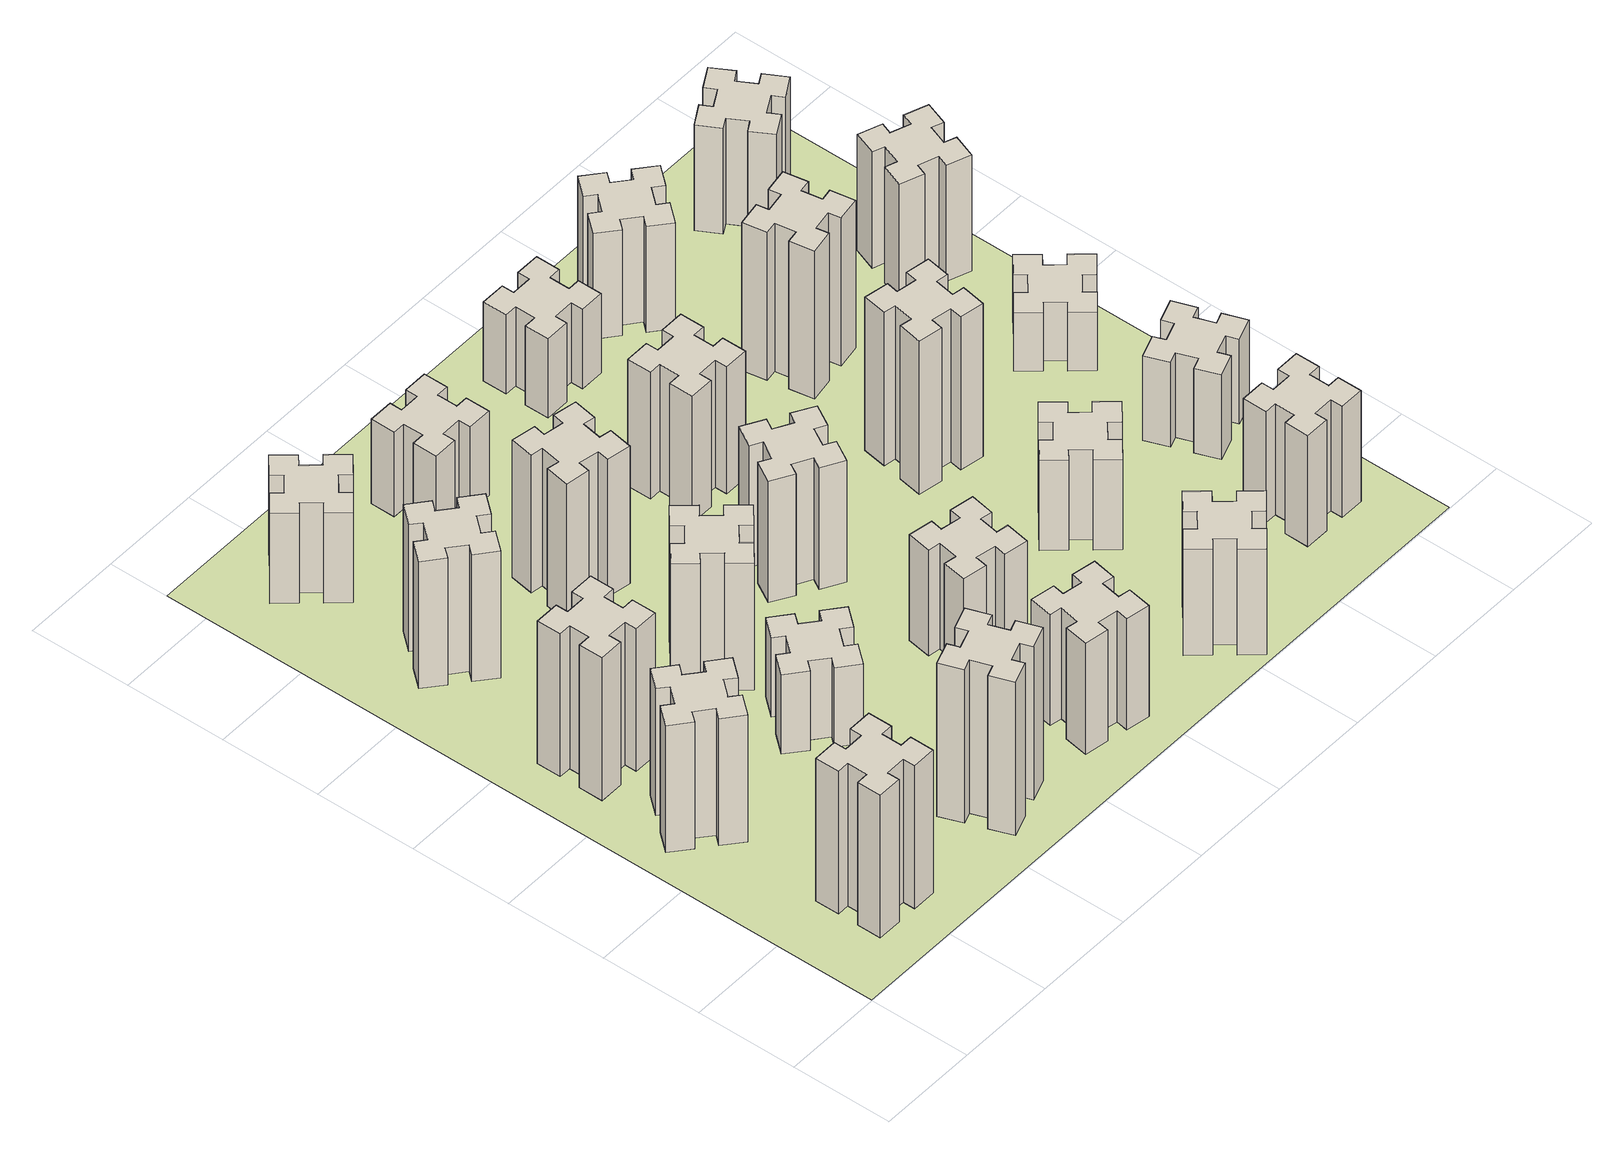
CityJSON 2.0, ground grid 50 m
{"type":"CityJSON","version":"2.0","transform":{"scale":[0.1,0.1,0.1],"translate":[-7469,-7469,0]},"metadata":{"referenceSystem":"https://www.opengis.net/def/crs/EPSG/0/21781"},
"CityObjects":{
"building1":{"type":"Building","attributes":{"class":"1000","function":"1000","usage":"1000","yearOfConstruction":2016,"roofType":"1000","measuredHeight":81,"storeysAboveGround":30,"storeysBelowGround":0},"geometry":[{"type":"Solid","lod":"1","boundaries":[[[[0,1,2,3,4,5,6,7,8,9,10,11,12,13,14,15,16,17,18,19]],[[17,16,20,21]],[[16,15,22,20]],[[15,14,23,22]],[[14,13,24,23]],[[13,12,25,24]],[[12,11,26,25]],[[11,10,27,26]],[[10,9,28,27]],[[9,8,29,28]],[[8,7,30,29]],[[7,6,31,30]],[[6,5,32,31]],[[5,4,33,32]],[[4,3,34,33]],[[3,2,35,34]],[[2,1,36,35]],[[1,0,37,36]],[[0,19,38,37]],[[19,18,39,38]],[[18,17,21,39]],[[24,25,26,27,28,29,30,31,32,33,34,35,36,37,38,39,21,20,22,23]]]]}]},
"building2":{"type":"Building","attributes":{"class":"1000","function":"1000","usage":"1000","yearOfConstruction":2016,"roofType":"1000","measuredHeight":72,"storeysAboveGround":30,"storeysBelowGround":0},"geometry":[{"type":"Solid","lod":"1","boundaries":[[[[40,41,42,43,44,45,46,47,48,49,50,51,52,53,54,55,56,57,58,59]],[[57,56,60,61]],[[56,55,62,60]],[[55,54,63,62]],[[54,53,64,63]],[[53,52,65,64]],[[52,51,66,65]],[[51,50,67,66]],[[50,49,68,67]],[[49,48,69,68]],[[48,47,70,69]],[[47,46,71,70]],[[46,45,72,71]],[[45,44,73,72]],[[44,43,74,73]],[[43,42,75,74]],[[42,41,76,75]],[[41,40,77,76]],[[40,59,78,77]],[[59,58,79,78]],[[58,57,61,79]],[[64,65,66,67,68,69,70,71,72,73,74,75,76,77,78,79,61,60,62,63]]]]}]},
"building3":{"type":"Building","attributes":{"class":"1000","function":"1000","usage":"1000","yearOfConstruction":2016,"roofType":"1000","measuredHeight":81,"storeysAboveGround":30,"storeysBelowGround":0},"geometry":[{"type":"Solid","lod":"1","boundaries":[[[[80,81,82,83,84,85,86,87,88,89,90,91,92,93,94,95,96,97,98,99]],[[97,96,100,101]],[[96,95,102,100]],[[95,94,103,102]],[[94,93,104,103]],[[93,92,105,104]],[[92,91,106,105]],[[91,90,107,106]],[[90,89,108,107]],[[89,88,109,108]],[[88,87,110,109]],[[87,86,111,110]],[[86,85,112,111]],[[85,84,113,112]],[[84,83,114,113]],[[83,82,115,114]],[[82,81,116,115]],[[81,80,117,116]],[[80,99,118,117]],[[99,98,119,118]],[[98,97,101,119]],[[104,105,106,107,108,109,110,111,112,113,114,115,116,117,118,119,101,100,102,103]]]]}]},
"building4":{"type":"Building","attributes":{"class":"1000","function":"1000","usage":"1000","yearOfConstruction":2016,"roofType":"1000","measuredHeight":72,"storeysAboveGround":30,"storeysBelowGround":0},"geometry":[{"type":"Solid","lod":"1","boundaries":[[[[120,121,122,123,124,125,126,127,128,129,130,131,132,133,134,135,136,137,138,139]],[[137,136,140,141]],[[136,135,142,140]],[[135,134,143,142]],[[134,133,144,143]],[[133,132,145,144]],[[132,131,146,145]],[[131,130,147,146]],[[130,129,148,147]],[[129,128,149,148]],[[128,127,150,149]],[[127,126,151,150]],[[126,125,152,151]],[[125,124,153,152]],[[124,123,154,153]],[[123,122,155,154]],[[122,121,156,155]],[[121,120,157,156]],[[120,139,158,157]],[[139,138,159,158]],[[138,137,141,159]],[[144,145,146,147,148,149,150,151,152,153,154,155,156,157,158,159,141,140,142,143]]]]}]},
"building5":{"type":"Building","attributes":{"class":"1000","function":"1000","usage":"1000","yearOfConstruction":2016,"roofType":"1000","measuredHeight":87,"storeysAboveGround":30,"storeysBelowGround":0},"geometry":[{"type":"Solid","lod":"1","boundaries":[[[[160,161,162,163,164,165,166,167,168,169,170,171,172,173,174,175,176,177,178,179]],[[177,176,180,181]],[[176,175,182,180]],[[175,174,183,182]],[[174,173,184,183]],[[173,172,185,184]],[[172,171,186,185]],[[171,170,187,186]],[[170,169,188,187]],[[169,168,189,188]],[[168,167,190,189]],[[167,166,191,190]],[[166,165,192,191]],[[165,164,193,192]],[[164,163,194,193]],[[163,162,195,194]],[[162,161,196,195]],[[161,160,197,196]],[[160,179,198,197]],[[179,178,199,198]],[[178,177,181,199]],[[184,185,186,187,188,189,190,191,192,193,194,195,196,197,198,199,181,180,182,183]]]]}]},
"building6":{"type":"Building","attributes":{"class":"1000","function":"1000","usage":"1000","yearOfConstruction":2016,"roofType":"1000","measuredHeight":51,"storeysAboveGround":30,"storeysBelowGround":0},"geometry":[{"type":"Solid","lod":"1","boundaries":[[[[200,201,202,203,204,205,206,207,208,209,210,211,212,213,214,215,216,217,218,219]],[[217,216,220,221]],[[216,215,222,220]],[[215,214,223,222]],[[214,213,224,223]],[[213,212,225,224]],[[212,211,226,225]],[[211,210,227,226]],[[210,209,228,227]],[[209,208,229,228]],[[208,207,230,229]],[[207,206,231,230]],[[206,205,232,231]],[[205,204,233,232]],[[204,203,234,233]],[[203,202,235,234]],[[202,201,236,235]],[[201,200,237,236]],[[200,219,238,237]],[[219,218,239,238]],[[218,217,221,239]],[[224,225,226,227,228,229,230,231,232,233,234,235,236,237,238,239,221,220,222,223]]]]}]},
"building7":{"type":"Building","attributes":{"class":"1000","function":"1000","usage":"1000","yearOfConstruction":2016,"roofType":"1000","measuredHeight":45,"storeysAboveGround":30,"storeysBelowGround":0},"geometry":[{"type":"Solid","lod":"1","boundaries":[[[[240,241,242,243,244,245,246,247,248,249,250,251,252,253,254,255,256,257,258,259]],[[257,256,260,261]],[[256,255,262,260]],[[255,254,263,262]],[[254,253,264,263]],[[253,252,265,264]],[[252,251,266,265]],[[251,250,267,266]],[[250,249,268,267]],[[249,248,269,268]],[[248,247,270,269]],[[247,246,271,270]],[[246,245,272,271]],[[245,244,273,272]],[[244,243,274,273]],[[243,242,275,274]],[[242,241,276,275]],[[241,240,277,276]],[[240,259,278,277]],[[259,258,279,278]],[[258,257,261,279]],[[264,265,266,267,268,269,270,271,272,273,274,275,276,277,278,279,261,260,262,263]]]]}]},
"building8":{"type":"Building","attributes":{"class":"1000","function":"1000","usage":"1000","yearOfConstruction":2016,"roofType":"1000","measuredHeight":72,"storeysAboveGround":30,"storeysBelowGround":0},"geometry":[{"type":"Solid","lod":"1","boundaries":[[[[280,281,282,283,284,285,286,287,288,289,290,291,292,293,294,295,296,297,298,299]],[[297,296,300,301]],[[296,295,302,300]],[[295,294,303,302]],[[294,293,304,303]],[[293,292,305,304]],[[292,291,306,305]],[[291,290,307,306]],[[290,289,308,307]],[[289,288,309,308]],[[288,287,310,309]],[[287,286,311,310]],[[286,285,312,311]],[[285,284,313,312]],[[284,283,314,313]],[[283,282,315,314]],[[282,281,316,315]],[[281,280,317,316]],[[280,299,318,317]],[[299,298,319,318]],[[298,297,301,319]],[[304,305,306,307,308,309,310,311,312,313,314,315,316,317,318,319,301,300,302,303]]]]}]},
"building9":{"type":"Building","attributes":{"class":"1000","function":"1000","usage":"1000","yearOfConstruction":2016,"roofType":"1000","measuredHeight":78,"storeysAboveGround":30,"storeysBelowGround":0},"geometry":[{"type":"Solid","lod":"1","boundaries":[[[[320,321,322,323,324,325,326,327,328,329,330,331,332,333,334,335,336,337,338,339]],[[337,336,340,341]],[[336,335,342,340]],[[335,334,343,342]],[[334,333,344,343]],[[333,332,345,344]],[[332,331,346,345]],[[331,330,347,346]],[[330,329,348,347]],[[329,328,349,348]],[[328,327,350,349]],[[327,326,351,350]],[[326,325,352,351]],[[325,324,353,352]],[[324,323,354,353]],[[323,322,355,354]],[[322,321,356,355]],[[321,320,357,356]],[[320,339,358,357]],[[339,338,359,358]],[[338,337,341,359]],[[344,345,346,347,348,349,350,351,352,353,354,355,356,357,358,359,341,340,342,343]]]]}]},
"building10":{"type":"Building","attributes":{"class":"1000","function":"1000","usage":"1000","yearOfConstruction":2016,"roofType":"1000","measuredHeight":63,"storeysAboveGround":30,"storeysBelowGround":0},"geometry":[{"type":"Solid","lod":"1","boundaries":[[[[360,361,362,363,364,365,366,367,368,369,370,371,372,373,374,375,376,377,378,379]],[[377,376,380,381]],[[376,375,382,380]],[[375,374,383,382]],[[374,373,384,383]],[[373,372,385,384]],[[372,371,386,385]],[[371,370,387,386]],[[370,369,388,387]],[[369,368,389,388]],[[368,367,390,389]],[[367,366,391,390]],[[366,365,392,391]],[[365,364,393,392]],[[364,363,394,393]],[[363,362,395,394]],[[362,361,396,395]],[[361,360,397,396]],[[360,379,398,397]],[[379,378,399,398]],[[378,377,381,399]],[[384,385,386,387,388,389,390,391,392,393,394,395,396,397,398,399,381,380,382,383]]]]}]},
"building11":{"type":"Building","attributes":{"class":"1000","function":"1000","usage":"1000","yearOfConstruction":2016,"roofType":"1000","measuredHeight":48,"storeysAboveGround":30,"storeysBelowGround":0},"geometry":[{"type":"Solid","lod":"1","boundaries":[[[[400,401,402,403,404,405,406,407,408,409,410,411,412,413,414,415,416,417,418,419]],[[417,416,420,421]],[[416,415,422,420]],[[415,414,423,422]],[[414,413,424,423]],[[413,412,425,424]],[[412,411,426,425]],[[411,410,427,426]],[[410,409,428,427]],[[409,408,429,428]],[[408,407,430,429]],[[407,406,431,430]],[[406,405,432,431]],[[405,404,433,432]],[[404,403,434,433]],[[403,402,435,434]],[[402,401,436,435]],[[401,400,437,436]],[[400,419,438,437]],[[419,418,439,438]],[[418,417,421,439]],[[424,425,426,427,428,429,430,431,432,433,434,435,436,437,438,439,421,420,422,423]]]]}]},
"building12":{"type":"Building","attributes":{"class":"1000","function":"1000","usage":"1000","yearOfConstruction":2016,"roofType":"1000","measuredHeight":60,"storeysAboveGround":30,"storeysBelowGround":0},"geometry":[{"type":"Solid","lod":"1","boundaries":[[[[440,441,442,443,444,445,446,447,448,449,450,451,452,453,454,455,456,457,458,459]],[[457,456,460,461]],[[456,455,462,460]],[[455,454,463,462]],[[454,453,464,463]],[[453,452,465,464]],[[452,451,466,465]],[[451,450,467,466]],[[450,449,468,467]],[[449,448,469,468]],[[448,447,470,469]],[[447,446,471,470]],[[446,445,472,471]],[[445,444,473,472]],[[444,443,474,473]],[[443,442,475,474]],[[442,441,476,475]],[[441,440,477,476]],[[440,459,478,477]],[[459,458,479,478]],[[458,457,461,479]],[[464,465,466,467,468,469,470,471,472,473,474,475,476,477,478,479,461,460,462,463]]]]}]},
"building13":{"type":"Building","attributes":{"class":"1000","function":"1000","usage":"1000","yearOfConstruction":2016,"roofType":"1000","measuredHeight":69,"storeysAboveGround":30,"storeysBelowGround":0},"geometry":[{"type":"Solid","lod":"1","boundaries":[[[[480,481,482,483,484,485,486,487,488,489,490,491,492,493,494,495,496,497,498,499]],[[497,496,500,501]],[[496,495,502,500]],[[495,494,503,502]],[[494,493,504,503]],[[493,492,505,504]],[[492,491,506,505]],[[491,490,507,506]],[[490,489,508,507]],[[489,488,509,508]],[[488,487,510,509]],[[487,486,511,510]],[[486,485,512,511]],[[485,484,513,512]],[[484,483,514,513]],[[483,482,515,514]],[[482,481,516,515]],[[481,480,517,516]],[[480,499,518,517]],[[499,498,519,518]],[[498,497,501,519]],[[504,505,506,507,508,509,510,511,512,513,514,515,516,517,518,519,501,500,502,503]]]]}]},
"building14":{"type":"Building","attributes":{"class":"1000","function":"1000","usage":"1000","yearOfConstruction":2016,"roofType":"1000","measuredHeight":72,"storeysAboveGround":30,"storeysBelowGround":0},"geometry":[{"type":"Solid","lod":"1","boundaries":[[[[520,521,522,523,524,525,526,527,528,529,530,531,532,533,534,535,536,537,538,539]],[[537,536,540,541]],[[536,535,542,540]],[[535,534,543,542]],[[534,533,544,543]],[[533,532,545,544]],[[532,531,546,545]],[[531,530,547,546]],[[530,529,548,547]],[[529,528,549,548]],[[528,527,550,549]],[[527,526,551,550]],[[526,525,552,551]],[[525,524,553,552]],[[524,523,554,553]],[[523,522,555,554]],[[522,521,556,555]],[[521,520,557,556]],[[520,539,558,557]],[[539,538,559,558]],[[538,537,541,559]],[[544,545,546,547,548,549,550,551,552,553,554,555,556,557,558,559,541,540,542,543]]]]}]},
"building15":{"type":"Building","attributes":{"class":"1000","function":"1000","usage":"1000","yearOfConstruction":2016,"roofType":"1000","measuredHeight":60,"storeysAboveGround":30,"storeysBelowGround":0},"geometry":[{"type":"Solid","lod":"1","boundaries":[[[[560,561,562,563,564,565,566,567,568,569,570,571,572,573,574,575,576,577,578,579]],[[577,576,580,581]],[[576,575,582,580]],[[575,574,583,582]],[[574,573,584,583]],[[573,572,585,584]],[[572,571,586,585]],[[571,570,587,586]],[[570,569,588,587]],[[569,568,589,588]],[[568,567,590,589]],[[567,566,591,590]],[[566,565,592,591]],[[565,564,593,592]],[[564,563,594,593]],[[563,562,595,594]],[[562,561,596,595]],[[561,560,597,596]],[[560,579,598,597]],[[579,578,599,598]],[[578,577,581,599]],[[584,585,586,587,588,589,590,591,592,593,594,595,596,597,598,599,581,580,582,583]]]]}]},
"building16":{"type":"Building","attributes":{"class":"1000","function":"1000","usage":"1000","yearOfConstruction":2016,"roofType":"1000","measuredHeight":45,"storeysAboveGround":30,"storeysBelowGround":0},"geometry":[{"type":"Solid","lod":"1","boundaries":[[[[600,601,602,603,604,605,606,607,608,609,610,611,612,613,614,615,616,617,618,619]],[[617,616,620,621]],[[616,615,622,620]],[[615,614,623,622]],[[614,613,624,623]],[[613,612,625,624]],[[612,611,626,625]],[[611,610,627,626]],[[610,609,628,627]],[[609,608,629,628]],[[608,607,630,629]],[[607,606,631,630]],[[606,605,632,631]],[[605,604,633,632]],[[604,603,634,633]],[[603,602,635,634]],[[602,601,636,635]],[[601,600,637,636]],[[600,619,638,637]],[[619,618,639,638]],[[618,617,621,639]],[[624,625,626,627,628,629,630,631,632,633,634,635,636,637,638,639,621,620,622,623]]]]}]},
"building17":{"type":"Building","attributes":{"class":"1000","function":"1000","usage":"1000","yearOfConstruction":2016,"roofType":"1000","measuredHeight":51,"storeysAboveGround":30,"storeysBelowGround":0},"geometry":[{"type":"Solid","lod":"1","boundaries":[[[[640,641,642,643,644,645,646,647,648,649,650,651,652,653,654,655,656,657,658,659]],[[657,656,660,661]],[[656,655,662,660]],[[655,654,663,662]],[[654,653,664,663]],[[653,652,665,664]],[[652,651,666,665]],[[651,650,667,666]],[[650,649,668,667]],[[649,648,669,668]],[[648,647,670,669]],[[647,646,671,670]],[[646,645,672,671]],[[645,644,673,672]],[[644,643,674,673]],[[643,642,675,674]],[[642,641,676,675]],[[641,640,677,676]],[[640,659,678,677]],[[659,658,679,678]],[[658,657,661,679]],[[664,665,666,667,668,669,670,671,672,673,674,675,676,677,678,679,661,660,662,663]]]]}]},
"building18":{"type":"Building","attributes":{"class":"1000","function":"1000","usage":"1000","yearOfConstruction":2016,"roofType":"1000","measuredHeight":87,"storeysAboveGround":30,"storeysBelowGround":0},"geometry":[{"type":"Solid","lod":"1","boundaries":[[[[680,681,682,683,684,685,686,687,688,689,690,691,692,693,694,695,696,697,698,699]],[[697,696,700,701]],[[696,695,702,700]],[[695,694,703,702]],[[694,693,704,703]],[[693,692,705,704]],[[692,691,706,705]],[[691,690,707,706]],[[690,689,708,707]],[[689,688,709,708]],[[688,687,710,709]],[[687,686,711,710]],[[686,685,712,711]],[[685,684,713,712]],[[684,683,714,713]],[[683,682,715,714]],[[682,681,716,715]],[[681,680,717,716]],[[680,699,718,717]],[[699,698,719,718]],[[698,697,701,719]],[[704,705,706,707,708,709,710,711,712,713,714,715,716,717,718,719,701,700,702,703]]]]}]},
"building19":{"type":"Building","attributes":{"class":"1000","function":"1000","usage":"1000","yearOfConstruction":2016,"roofType":"1000","measuredHeight":84,"storeysAboveGround":30,"storeysBelowGround":0},"geometry":[{"type":"Solid","lod":"1","boundaries":[[[[720,721,722,723,724,725,726,727,728,729,730,731,732,733,734,735,736,737,738,739]],[[737,736,740,741]],[[736,735,742,740]],[[735,734,743,742]],[[734,733,744,743]],[[733,732,745,744]],[[732,731,746,745]],[[731,730,747,746]],[[730,729,748,747]],[[729,728,749,748]],[[728,727,750,749]],[[727,726,751,750]],[[726,725,752,751]],[[725,724,753,752]],[[724,723,754,753]],[[723,722,755,754]],[[722,721,756,755]],[[721,720,757,756]],[[720,739,758,757]],[[739,738,759,758]],[[738,737,741,759]],[[744,745,746,747,748,749,750,751,752,753,754,755,756,757,758,759,741,740,742,743]]]]}]},
"building20":{"type":"Building","attributes":{"class":"1000","function":"1000","usage":"1000","yearOfConstruction":2016,"roofType":"1000","measuredHeight":63,"storeysAboveGround":30,"storeysBelowGround":0},"geometry":[{"type":"Solid","lod":"1","boundaries":[[[[760,761,762,763,764,765,766,767,768,769,770,771,772,773,774,775,776,777,778,779]],[[777,776,780,781]],[[776,775,782,780]],[[775,774,783,782]],[[774,773,784,783]],[[773,772,785,784]],[[772,771,786,785]],[[771,770,787,786]],[[770,769,788,787]],[[769,768,789,788]],[[768,767,790,789]],[[767,766,791,790]],[[766,765,792,791]],[[765,764,793,792]],[[764,763,794,793]],[[763,762,795,794]],[[762,761,796,795]],[[761,760,797,796]],[[760,779,798,797]],[[779,778,799,798]],[[778,777,781,799]],[[784,785,786,787,788,789,790,791,792,793,794,795,796,797,798,799,781,780,782,783]]]]}]},
"building21":{"type":"Building","attributes":{"class":"1000","function":"1000","usage":"1000","yearOfConstruction":2016,"roofType":"1000","measuredHeight":60,"storeysAboveGround":30,"storeysBelowGround":0},"geometry":[{"type":"Solid","lod":"1","boundaries":[[[[800,801,802,803,804,805,806,807,808,809,810,811,812,813,814,815,816,817,818,819]],[[817,816,820,821]],[[816,815,822,820]],[[815,814,823,822]],[[814,813,824,823]],[[813,812,825,824]],[[812,811,826,825]],[[811,810,827,826]],[[810,809,828,827]],[[809,808,829,828]],[[808,807,830,829]],[[807,806,831,830]],[[806,805,832,831]],[[805,804,833,832]],[[804,803,834,833]],[[803,802,835,834]],[[802,801,836,835]],[[801,800,837,836]],[[800,819,838,837]],[[819,818,839,838]],[[818,817,821,839]],[[824,825,826,827,828,829,830,831,832,833,834,835,836,837,838,839,821,820,822,823]]]]}]},
"building22":{"type":"Building","attributes":{"class":"1000","function":"1000","usage":"1000","yearOfConstruction":2016,"roofType":"1000","measuredHeight":48,"storeysAboveGround":30,"storeysBelowGround":0},"geometry":[{"type":"Solid","lod":"1","boundaries":[[[[840,841,842,843,844,845,846,847,848,849,850,851,852,853,854,855,856,857,858,859]],[[857,856,860,861]],[[856,855,862,860]],[[855,854,863,862]],[[854,853,864,863]],[[853,852,865,864]],[[852,851,866,865]],[[851,850,867,866]],[[850,849,868,867]],[[849,848,869,868]],[[848,847,870,869]],[[847,846,871,870]],[[846,845,872,871]],[[845,844,873,872]],[[844,843,874,873]],[[843,842,875,874]],[[842,841,876,875]],[[841,840,877,876]],[[840,859,878,877]],[[859,858,879,878]],[[858,857,861,879]],[[864,865,866,867,868,869,870,871,872,873,874,875,876,877,878,879,861,860,862,863]]]]}]},
"building23":{"type":"Building","attributes":{"class":"1000","function":"1000","usage":"1000","yearOfConstruction":2016,"roofType":"1000","measuredHeight":33,"storeysAboveGround":30,"storeysBelowGround":0},"geometry":[{"type":"Solid","lod":"1","boundaries":[[[[880,881,882,883,884,885,886,887,888,889,890,891,892,893,894,895,896,897,898,899]],[[897,896,900,901]],[[896,895,902,900]],[[895,894,903,902]],[[894,893,904,903]],[[893,892,905,904]],[[892,891,906,905]],[[891,890,907,906]],[[890,889,908,907]],[[889,888,909,908]],[[888,887,910,909]],[[887,886,911,910]],[[886,885,912,911]],[[885,884,913,912]],[[884,883,914,913]],[[883,882,915,914]],[[882,881,916,915]],[[881,880,917,916]],[[880,899,918,917]],[[899,898,919,918]],[[898,897,901,919]],[[904,905,906,907,908,909,910,911,912,913,914,915,916,917,918,919,901,900,902,903]]]]}]},
"building24":{"type":"Building","attributes":{"class":"1000","function":"1000","usage":"1000","yearOfConstruction":2016,"roofType":"1000","measuredHeight":66,"storeysAboveGround":30,"storeysBelowGround":0},"geometry":[{"type":"Solid","lod":"1","boundaries":[[[[920,921,922,923,924,925,926,927,928,929,930,931,932,933,934,935,936,937,938,939]],[[937,936,940,941]],[[936,935,942,940]],[[935,934,943,942]],[[934,933,944,943]],[[933,932,945,944]],[[932,931,946,945]],[[931,930,947,946]],[[930,929,948,947]],[[929,928,949,948]],[[928,927,950,949]],[[927,926,951,950]],[[926,925,952,951]],[[925,924,953,952]],[[924,923,954,953]],[[923,922,955,954]],[[922,921,956,955]],[[921,920,957,956]],[[920,939,958,957]],[[939,938,959,958]],[[938,937,941,959]],[[944,945,946,947,948,949,950,951,952,953,954,955,956,957,958,959,941,940,942,943]]]]}]},
"building25":{"type":"Building","attributes":{"class":"1000","function":"1000","usage":"1000","yearOfConstruction":2016,"roofType":"1000","measuredHeight":60,"storeysAboveGround":30,"storeysBelowGround":0},"geometry":[{"type":"Solid","lod":"1","boundaries":[[[[960,961,962,963,964,965,966,967,968,969,970,971,972,973,974,975,976,977,978,979]],[[977,976,980,981]],[[976,975,982,980]],[[975,974,983,982]],[[974,973,984,983]],[[973,972,985,984]],[[972,971,986,985]],[[971,970,987,986]],[[970,969,988,987]],[[969,968,989,988]],[[968,967,990,989]],[[967,966,991,990]],[[966,965,992,991]],[[965,964,993,992]],[[964,963,994,993]],[[963,962,995,994]],[[962,961,996,995]],[[961,960,997,996]],[[960,979,998,997]],[[979,978,999,998]],[[978,977,981,999]],[[984,985,986,987,988,989,990,991,992,993,994,995,996,997,998,999,981,980,982,983]]]]}]},
"landuse1":{"type":"LandUse","attributes":{"name":"plot1","function":"1010"},"geometry":[{"type":"MultiSurface","lod":"1","boundaries":[[[1000,1001,1002,1003]]]}]}
},
"vertices":[
[425,265,0],[525,265,0],[525,205,0],[645,205,0],[645,325,0],[585,325,0],[585,425,0],[645,425,0],[645,545,0],[525,545,0],[525,485,0],[425,485,0],[425,545,0],[305,545,0],[305,425,0],[365,425,0],[365,325,0],[305,325,0],[305,205,0],[425,205,0],[365,325,810],[305,325,810],[365,425,810],[305,425,810],[305,545,810],[425,545,810],[425,485,810],[525,485,810],[525,545,810],[645,545,810],[645,425,810],[585,425,810],[585,325,810],[645,325,810],[645,205,810],[525,205,810],[525,265,810],[425,265,810],[425,205,810],[305,205,810],
[427,1106,0],[492,1183,0],[538,1144,0],[615,1236,0],[523,1313,0],[484,1267,0],[408,1332,0],[446,1378,0],[354,1455,0],[277,1363,0],[323,1324,0],[259,1248,0],[213,1286,0],[136,1194,0],[228,1117,0],[266,1163,0],[343,1099,0],[304,1053,0],[396,976,0],[473,1068,0],[343,1099,720],[304,1053,720],[266,1163,720],[228,1117,720],[136,1194,720],[213,1286,720],[259,1248,720],[323,1324,720],[277,1363,720],[354,1455,720],[446,1378,720],[408,1332,720],[484,1267,720],[523,1313,720],[615,1236,720],[538,1144,720],[492,1183,720],[427,1106,720],[473,1068,720],[396,976,720],
[485,1705,0],[485,1805,0],[545,1805,0],[545,1925,0],[425,1925,0],[425,1865,0],[325,1865,0],[325,1925,0],[205,1925,0],[205,1805,0],[265,1805,0],[265,1705,0],[205,1705,0],[205,1585,0],[325,1585,0],[325,1645,0],[425,1645,0],[425,1585,0],[545,1585,0],[545,1705,0],[425,1645,810],[425,1585,810],[325,1645,810],[325,1585,810],[205,1585,810],[205,1705,810],[265,1705,810],[265,1805,810],[205,1805,810],[205,1925,810],[325,1925,810],[325,1865,810],[425,1865,810],[425,1925,810],[545,1925,810],[545,1805,810],[485,1805,810],[485,1705,810],[545,1705,810],[545,1585,810],
[584,2647,0],[508,2712,0],[546,2758,0],[454,2835,0],[377,2743,0],[423,2704,0],[359,2628,0],[313,2666,0],[236,2574,0],[328,2497,0],[366,2543,0],[443,2479,0],[404,2433,0],[496,2356,0],[573,2448,0],[527,2486,0],[592,2563,0],[638,2524,0],[715,2616,0],[623,2693,0],[592,2563,720],[638,2524,720],[527,2486,720],[573,2448,720],[496,2356,720],[404,2433,720],[443,2479,720],[366,2543,720],[328,2497,720],[236,2574,720],[313,2666,720],[359,2628,720],[423,2704,720],[377,2743,720],[454,2835,720],[546,2758,720],[508,2712,720],[584,2647,720],[623,2693,720],[715,2616,720],
[1336,366,0],[1302,460,0],[1358,480,0],[1317,593,0],[1204,552,0],[1225,496,0],[1131,462,0],[1110,518,0],[997,477,0],[1039,364,0],[1095,385,0],[1129,291,0],[1073,270,0],[1114,157,0],[1227,199,0],[1206,255,0],[1300,289,0],[1320,233,0],[1433,274,0],[1392,387,0],[1300,289,870],[1320,233,870],[1206,255,870],[1227,199,870],[1114,157,870],[1073,270,870],[1129,291,870],[1095,385,870],[1039,364,870],[997,477,870],[1110,518,870],[1131,462,870],[1225,496,870],[1204,552,870],[1317,593,870],[1358,480,870],[1302,460,870],[1336,366,870],[1392,387,870],[1433,274,870],
[592,3368,0],[527,3444,0],[573,3483,0],[496,3575,0],[404,3498,0],[443,3452,0],[366,3387,0],[328,3433,0],[236,3356,0],[313,3264,0],[359,3303,0],[423,3226,0],[377,3188,0],[454,3096,0],[546,3173,0],[508,3219,0],[584,3283,0],[623,3237,0],[715,3314,0],[638,3406,0],[584,3283,510],[623,3237,510],[508,3219,510],[546,3173,510],[454,3096,510],[377,3188,510],[423,3226,510],[359,3303,510],[313,3264,510],[236,3356,510],[328,3433,510],[366,3387,510],[443,3452,510],[404,3498,510],[496,3575,510],[573,3483,510],[527,3444,510],[592,3368,510],[638,3406,510],[715,3314,510],
[1224,1267,0],[1148,1332,0],[1186,1378,0],[1094,1455,0],[1017,1363,0],[1063,1324,0],[999,1248,0],[953,1286,0],[876,1194,0],[968,1117,0],[1006,1163,0],[1083,1099,0],[1044,1053,0],[1136,976,0],[1213,1068,0],[1167,1106,0],[1232,1183,0],[1278,1144,0],[1355,1236,0],[1263,1313,0],[1232,1183,450],[1278,1144,450],[1167,1106,450],[1213,1068,450],[1136,976,450],[1044,1053,450],[1083,1099,450],[1006,1163,450],[968,1117,450],[876,1194,450],[953,1286,450],[999,1248,450],[1063,1324,450],[1017,1363,450],[1094,1455,450],[1186,1378,450],[1148,1332,450],[1224,1267,450],[1263,1313,450],[1355,1236,450],
[999,1723,0],[1063,1646,0],[1017,1608,0],[1094,1516,0],[1186,1593,0],[1148,1639,0],[1224,1703,0],[1263,1657,0],[1355,1734,0],[1278,1826,0],[1232,1788,0],[1167,1864,0],[1213,1903,0],[1136,1995,0],[1044,1918,0],[1083,1872,0],[1006,1807,0],[968,1853,0],[876,1776,0],[953,1684,0],[1006,1807,720],[968,1853,720],[1083,1872,720],[1044,1918,720],[1136,1995,720],[1213,1903,720],[1167,1864,720],[1232,1788,720],[1278,1826,720],[1355,1734,720],[1263,1657,720],[1224,1703,720],[1148,1639,720],[1186,1593,720],[1094,1516,720],[1017,1608,720],[1063,1646,720],[999,1723,720],[953,1684,720],[876,1776,720],
[1184,2595,0],[1085,2612,0],[1096,2671,0],[977,2692,0],[957,2574,0],[1016,2564,0],[998,2465,0],[939,2476,0],[918,2357,0],[1037,2337,0],[1047,2396,0],[1145,2378,0],[1135,2319,0],[1253,2298,0],[1274,2417,0],[1215,2427,0],[1232,2525,0],[1291,2515,0],[1312,2633,0],[1194,2654,0],[1232,2525,780],[1291,2515,780],[1215,2427,780],[1274,2417,780],[1253,2298,780],[1135,2319,780],[1145,2378,780],[1047,2396,780],[1037,2337,780],[918,2357,780],[939,2476,780],[998,2465,780],[1016,2564,780],[957,2574,780],[977,2692,780],[1096,2671,780],[1085,2612,780],[1184,2595,780],[1194,2654,780],[1312,2633,780],
[1955,307,0],[1972,405,0],[2031,395,0],[2052,513,0],[1934,534,0],[1924,475,0],[1825,492,0],[1836,551,0],[1717,572,0],[1697,454,0],[1756,444,0],[1738,345,0],[1679,356,0],[1658,237,0],[1777,217,0],[1787,276,0],[1885,258,0],[1875,199,0],[1993,178,0],[2014,297,0],[1885,258,630],[1875,199,630],[1787,276,630],[1777,217,630],[1658,237,630],[1679,356,630],[1738,345,630],[1756,444,630],[1697,454,630],[1717,572,630],[1836,551,630],[1825,492,630],[1924,475,630],[1934,534,630],[2052,513,630],[2031,395,630],[1972,405,630],[1955,307,630],[2014,297,630],[1993,178,630],
[1065,3125,0],[1165,3125,0],[1165,3065,0],[1285,3065,0],[1285,3185,0],[1225,3185,0],[1225,3285,0],[1285,3285,0],[1285,3405,0],[1165,3405,0],[1165,3345,0],[1065,3345,0],[1065,3405,0],[945,3405,0],[945,3285,0],[1005,3285,0],[1005,3185,0],[945,3185,0],[945,3065,0],[1065,3065,0],[1005,3185,480],[945,3185,480],[1005,3285,480],[945,3285,480],[945,3405,480],[1065,3405,480],[1065,3345,480],[1165,3345,480],[1165,3405,480],[1285,3405,480],[1285,3285,480],[1225,3285,480],[1225,3185,480],[1285,3185,480],[1285,3065,480],[1165,3065,480],[1165,3125,480],[1065,3125,480],[1065,3065,480],[945,3065,480],
[1924,1115,0],[1825,1132,0],[1836,1191,0],[1717,1212,0],[1697,1094,0],[1756,1084,0],[1738,985,0],[1679,996,0],[1658,877,0],[1777,857,0],[1787,916,0],[1885,898,0],[1875,839,0],[1993,818,0],[2014,937,0],[1955,947,0],[1972,1045,0],[2031,1035,0],[2052,1153,0],[1934,1174,0],[1972,1045,600],[2031,1035,600],[1955,947,600],[2014,937,600],[1993,818,600],[1875,839,600],[1885,898,600],[1787,916,600],[1777,857,600],[1658,877,600],[1679,996,600],[1738,985,600],[1756,1084,600],[1697,1094,600],[1717,1212,600],[1836,1191,600],[1825,1132,600],[1924,1115,600],[1934,1174,600],[2052,1153,600],
[1854,1926,0],[1767,1976,0],[1797,2028,0],[1693,2088,0],[1633,1984,0],[1685,1954,0],[1635,1867,0],[1583,1897,0],[1523,1793,0],[1627,1733,0],[1657,1785,0],[1744,1735,0],[1714,1683,0],[1818,1623,0],[1878,1727,0],[1826,1757,0],[1876,1844,0],[1928,1814,0],[1988,1918,0],[1884,1978,0],[1876,1844,690],[1928,1814,690],[1826,1757,690],[1878,1727,690],[1818,1623,690],[1714,1683,690],[1744,1735,690],[1657,1785,690],[1627,1733,690],[1523,1793,690],[1583,1897,690],[1635,1867,690],[1685,1954,690],[1633,1984,690],[1693,2088,690],[1797,2028,690],[1767,1976,690],[1854,1926,690],[1884,1978,690],[1988,1918,690],
[1905,2605,0],[1805,2605,0],[1805,2665,0],[1685,2665,0],[1685,2545,0],[1745,2545,0],[1745,2445,0],[1685,2445,0],[1685,2325,0],[1805,2325,0],[1805,2385,0],[1905,2385,0],[1905,2325,0],[2025,2325,0],[2025,2445,0],[1965,2445,0],[1965,2545,0],[2025,2545,0],[2025,2665,0],[1905,2665,0],[1965,2545,720],[2025,2545,720],[1965,2445,720],[2025,2445,720],[2025,2325,720],[1905,2325,720],[1905,2385,720],[1805,2385,720],[1805,2325,720],[1685,2325,720],[1685,2445,720],[1745,2445,720],[1745,2545,720],[1685,2545,720],[1685,2665,720],[1805,2665,720],[1805,2605,720],[1905,2605,720],[1905,2665,720],[2025,2665,720],
[2479,243,0],[2543,166,0],[2497,128,0],[2574,36,0],[2666,113,0],[2628,159,0],[2704,223,0],[2743,177,0],[2835,254,0],[2758,346,0],[2712,308,0],[2647,384,0],[2693,423,0],[2616,515,0],[2524,438,0],[2563,392,0],[2486,327,0],[2448,373,0],[2356,296,0],[2433,204,0],[2486,327,600],[2448,373,600],[2563,392,600],[2524,438,600],[2616,515,600],[2693,423,600],[2647,384,600],[2712,308,600],[2758,346,600],[2835,254,600],[2743,177,600],[2704,223,600],[2628,159,600],[2666,113,600],[2574,36,600],[2497,128,600],[2543,166,600],[2479,243,600],[2433,204,600],[2356,296,600],
[1845,3385,0],[1845,3285,0],[1785,3285,0],[1785,3165,0],[1905,3165,0],[1905,3225,0],[2005,3225,0],[2005,3165,0],[2125,3165,0],[2125,3285,0],[2065,3285,0],[2065,3385,0],[2125,3385,0],[2125,3505,0],[2005,3505,0],[2005,3445,0],[1905,3445,0],[1905,3505,0],[1785,3505,0],[1785,3385,0],[1905,3445,450],[1905,3505,450],[2005,3445,450],[2005,3505,450],[2125,3505,450],[2125,3385,450],[2065,3385,450],[2065,3285,450],[2125,3285,450],[2125,3165,450],[2005,3165,450],[2005,3225,450],[1905,3225,450],[1905,3165,450],[1785,3165,450],[1785,3285,450],[1845,3285,450],[1845,3385,450],[1785,3385,450],[1785,3505,450],
[2812,1148,0],[2747,1224,0],[2793,1263,0],[2716,1355,0],[2624,1278,0],[2663,1232,0],[2586,1167,0],[2548,1213,0],[2456,1136,0],[2533,1044,0],[2579,1083,0],[2643,1006,0],[2597,968,0],[2674,876,0],[2766,953,0],[2728,999,0],[2804,1063,0],[2843,1017,0],[2935,1094,0],[2858,1186,0],[2804,1063,510],[2843,1017,510],[2728,999,510],[2766,953,510],[2674,876,510],[2597,968,510],[2643,1006,510],[2579,1083,510],[2533,1044,510],[2456,1136,510],[2548,1213,510],[2586,1167,510],[2663,1232,510],[2624,1278,510],[2716,1355,510],[2793,1263,510],[2747,1224,510],[2812,1148,510],[2858,1186,510],[2935,1094,510],
[2695,1787,0],[2712,1885,0],[2771,1875,0],[2792,1993,0],[2674,2014,0],[2664,1955,0],[2565,1972,0],[2576,2031,0],[2457,2052,0],[2437,1934,0],[2496,1924,0],[2478,1825,0],[2419,1836,0],[2398,1717,0],[2517,1697,0],[2527,1756,0],[2625,1738,0],[2615,1679,0],[2733,1658,0],[2754,1777,0],[2625,1738,870],[2615,1679,870],[2527,1756,870],[2517,1697,870],[2398,1717,870],[2419,1836,870],[2478,1825,870],[2496,1924,870],[2437,1934,870],[2457,2052,870],[2576,2031,870],[2565,1972,870],[2664,1955,870],[2674,2014,870],[2792,1993,870],[2771,1875,870],[2712,1885,870],[2695,1787,870],[2754,1777,870],[2733,1658,870],
[2812,2565,0],[2795,2664,0],[2854,2674,0],[2833,2792,0],[2715,2771,0],[2725,2712,0],[2627,2695,0],[2617,2754,0],[2498,2733,0],[2519,2615,0],[2578,2625,0],[2596,2527,0],[2537,2517,0],[2557,2398,0],[2676,2419,0],[2665,2478,0],[2764,2496,0],[2774,2437,0],[2892,2457,0],[2871,2576,0],[2764,2496,840],[2774,2437,840],[2665,2478,840],[2676,2419,840],[2557,2398,840],[2537,2517,840],[2596,2527,840],[2578,2625,840],[2519,2615,840],[2498,2733,840],[2617,2754,840],[2627,2695,840],[2725,2712,840],[2715,2771,840],[2833,2792,840],[2854,2674,840],[2795,2664,840],[2812,2565,840],[2871,2576,840],[2892,2457,840],
[3445,425,0],[3445,525,0],[3505,525,0],[3505,645,0],[3385,645,0],[3385,585,0],[3285,585,0],[3285,645,0],[3165,645,0],[3165,525,0],[3225,525,0],[3225,425,0],[3165,425,0],[3165,305,0],[3285,305,0],[3285,365,0],[3385,365,0],[3385,305,0],[3505,305,0],[3505,425,0],[3385,365,630],[3385,305,630],[3285,365,630],[3285,305,630],[3165,305,630],[3165,425,630],[3225,425,630],[3225,525,630],[3165,525,630],[3165,645,630],[3285,645,630],[3285,585,630],[3385,585,630],[3385,645,630],[3505,645,630],[3505,525,630],[3445,525,630],[3445,425,630],[3505,425,630],[3505,305,630],
[2547,3226,0],[2612,3303,0],[2658,3264,0],[2735,3356,0],[2643,3433,0],[2604,3387,0],[2528,3452,0],[2566,3498,0],[2474,3575,0],[2397,3483,0],[2443,3444,0],[2379,3368,0],[2333,3406,0],[2256,3314,0],[2348,3237,0],[2386,3283,0],[2463,3219,0],[2424,3173,0],[2516,3096,0],[2593,3188,0],[2463,3219,600],[2424,3173,600],[2386,3283,600],[2348,3237,600],[2256,3314,600],[2333,3406,600],[2379,3368,600],[2443,3444,600],[2397,3483,600],[2474,3575,600],[2566,3498,600],[2528,3452,600],[2604,3387,600],[2643,3433,600],[2735,3356,600],[2658,3264,600],[2612,3303,600],[2547,3226,600],[2593,3188,600],[2516,3096,600],
[3315,1125,0],[3349,1031,0],[3293,1010,0],[3334,897,0],[3447,939,0],[3426,995,0],[3520,1029,0],[3540,973,0],[3653,1014,0],[3612,1127,0],[3556,1106,0],[3522,1200,0],[3578,1220,0],[3537,1333,0],[3424,1292,0],[3445,1236,0],[3351,1202,0],[3330,1258,0],[3217,1217,0],[3259,1104,0],[3351,1202,480],[3330,1258,480],[3445,1236,480],[3424,1292,480],[3537,1333,480],[3578,1220,480],[3522,1200,480],[3556,1106,480],[3612,1127,480],[3653,1014,480],[3540,973,480],[3520,1029,480],[3426,995,480],[3447,939,480],[3334,897,480],[3293,1010,480],[3349,1031,480],[3315,1125,480],[3259,1104,480],[3217,1217,480],
[3319,1823,0],[3383,1746,0],[3337,1708,0],[3414,1616,0],[3506,1693,0],[3468,1739,0],[3544,1803,0],[3583,1757,0],[3675,1834,0],[3598,1926,0],[3552,1888,0],[3487,1964,0],[3533,2003,0],[3456,2095,0],[3364,2018,0],[3403,1972,0],[3326,1907,0],[3288,1953,0],[3196,1876,0],[3273,1784,0],[3326,1907,330],[3288,1953,330],[3403,1972,330],[3364,2018,330],[3456,2095,330],[3533,2003,330],[3487,1964,330],[3552,1888,330],[3598,1926,330],[3675,1834,330],[3583,1757,330],[3544,1803,330],[3468,1739,330],[3506,1693,330],[3414,1616,330],[3337,1708,330],[3383,1746,330],[3319,1823,330],[3273,1784,330],[3196,1876,330],
[3349,2680,0],[3315,2586,0],[3259,2607,0],[3217,2494,0],[3330,2453,0],[3351,2509,0],[3445,2475,0],[3424,2419,0],[3537,2377,0],[3578,2490,0],[3522,2511,0],[3556,2605,0],[3612,2584,0],[3653,2697,0],[3540,2738,0],[3520,2682,0],[3426,2716,0],[3447,2772,0],[3334,2813,0],[3293,2700,0],[3426,2716,660],[3447,2772,660],[3520,2682,660],[3540,2738,660],[3653,2697,660],[3612,2584,660],[3556,2605,660],[3522,2511,660],[3578,2490,660],[3537,2377,660],[3424,2419,660],[3445,2475,660],[3351,2509,660],[3330,2453,660],[3217,2494,660],[3259,2607,660],[3315,2586,660],[3349,2680,660],[3293,2700,660],[3334,2813,660],
[3115,3324,0],[3165,3237,0],[3113,3207,0],[3173,3103,0],[3277,3163,0],[3247,3215,0],[3334,3265,0],[3364,3213,0],[3468,3273,0],[3408,3377,0],[3356,3347,0],[3306,3434,0],[3358,3464,0],[3298,3568,0],[3194,3508,0],[3224,3456,0],[3137,3406,0],[3107,3458,0],[3003,3398,0],[3063,3294,0],[3137,3406,600],[3107,3458,600],[3224,3456,600],[3194,3508,600],[3298,3568,600],[3358,3464,600],[3306,3434,600],[3356,3347,600],[3408,3377,600],[3468,3273,600],[3364,3213,600],[3334,3265,600],[3247,3215,600],[3277,3163,600],[3173,3103,600],[3113,3207,600],[3165,3237,600],[3115,3324,600],[3063,3294,600],[3003,3398,600],
[5,3705,0],[3705,3705,0],[3705,5,0],[5,5,0]
]}
